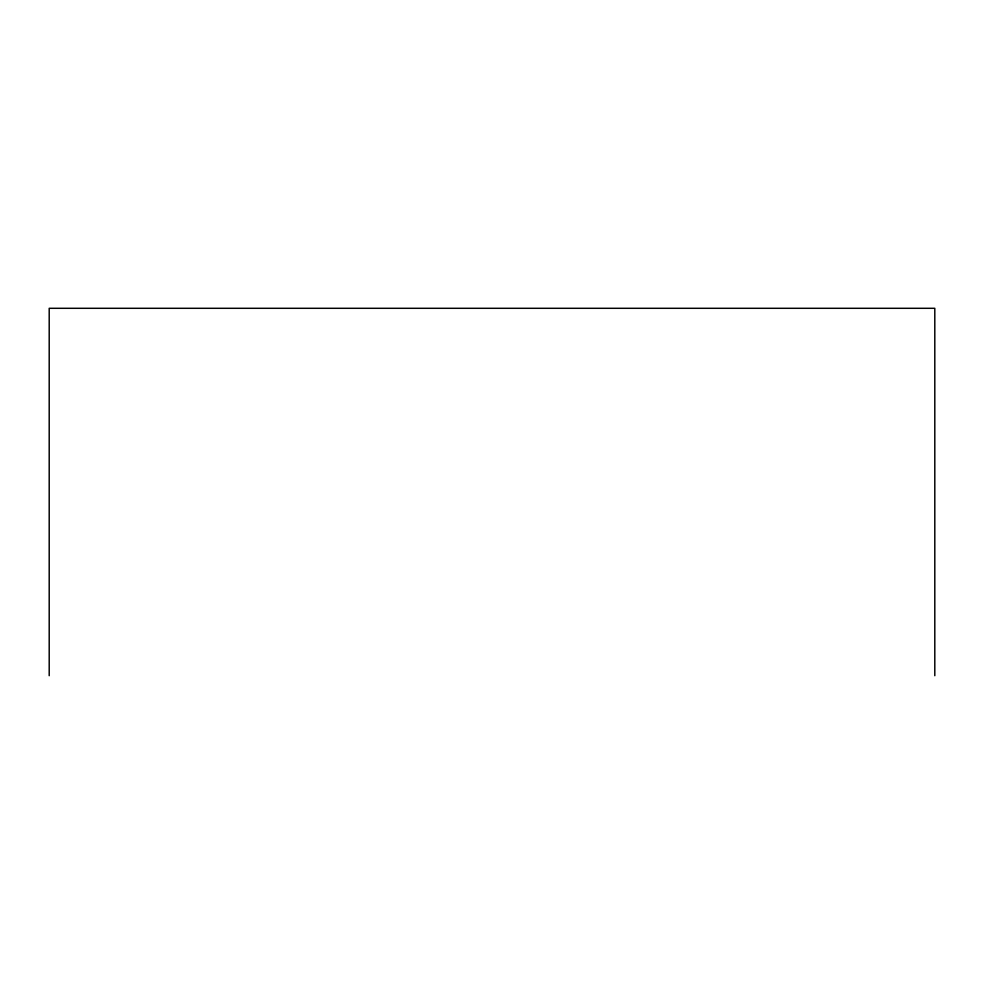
<?xml version="1.0" encoding="UTF-8"?>
<svg xmlns="http://www.w3.org/2000/svg" width="984" height="984" viewBox="0 0 984 984"><rect width="100%" height="100%" fill="white"/><g stroke="black" fill="none" stroke-linecap="round" stroke-linejoin="round"><path stroke-width="1.48" d="M934.8 675.701L934.8 308.3L49.2 308.3L49.2 675.701"/></g></svg>
